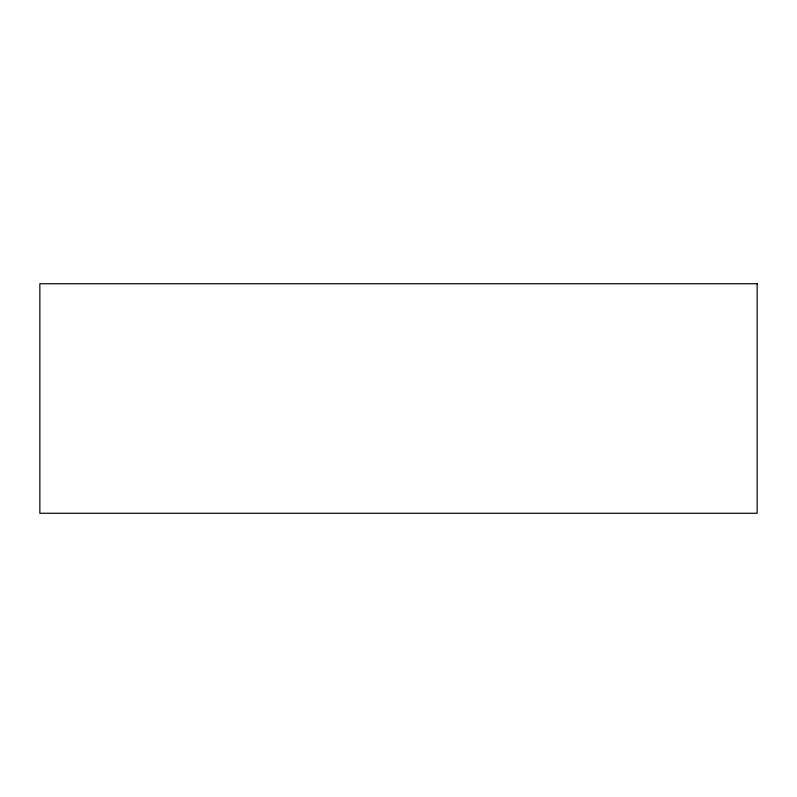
<?xml version="1.0" encoding="UTF-8"?>
<svg xmlns="http://www.w3.org/2000/svg" width="797" height="797" viewBox="0 0 797 797"><rect width="100%" height="100%" fill="white"/><g stroke="black" fill="none" stroke-linecap="round" stroke-linejoin="round"><path stroke-width="1.2" d="M757.15 283.732L39.85 283.732L39.85 513.268L757.15 513.268L757.15 283.732"/></g></svg>
